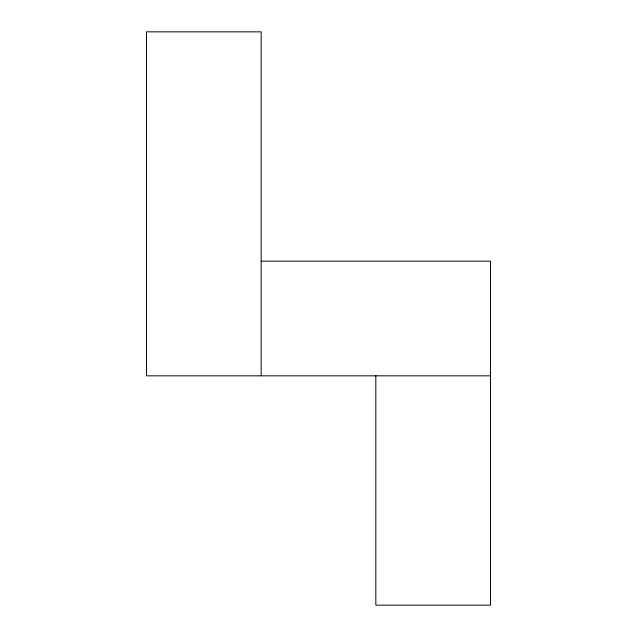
<?xml version="1.0" encoding="UTF-8"?>
<svg xmlns="http://www.w3.org/2000/svg" width="637" height="637" viewBox="0 0 637 637"><rect width="100%" height="100%" fill="white"/><g stroke="black" fill="none" stroke-linecap="round" stroke-linejoin="round"><path stroke-width="0.96" d="M261.17 261.17L490.49 261.17L490.49 605.15L375.83 605.15L375.83 375.496M490.49 375.83L146.51 375.83L146.51 31.85L261.17 31.85L261.17 375.83"/></g></svg>
